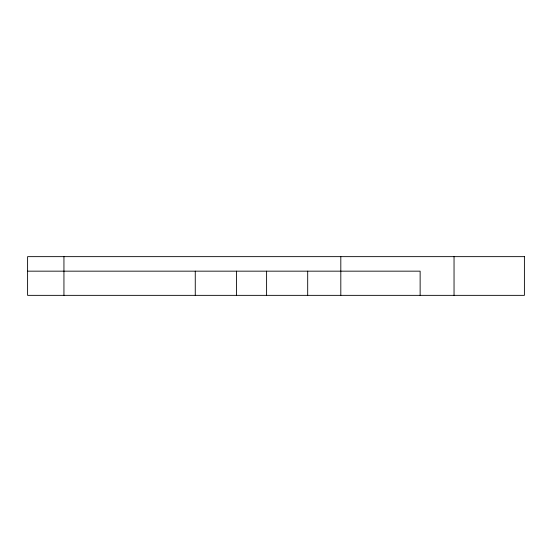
<?xml version="1.0" encoding="UTF-8"?>
<svg xmlns="http://www.w3.org/2000/svg" width="552" height="552" viewBox="0 0 552 552"><rect width="100%" height="100%" fill="white"/><g stroke="black" fill="none" stroke-linecap="round" stroke-linejoin="round"><path stroke-width="0.83" d="M27.6 271.163L420.134 271.163L420.134 295.354M454.041 256.645L454.041 295.354M340.812 256.645L340.812 295.354M307.692 271.163L307.692 295.354M266.602 271.163L266.602 295.354M236.435 271.163L236.435 295.354M195.263 271.163L195.263 295.354M63.942 256.645L63.942 295.354M524.4 256.645L27.6 256.645L27.6 295.354L524.4 295.354L524.4 256.645"/></g></svg>
